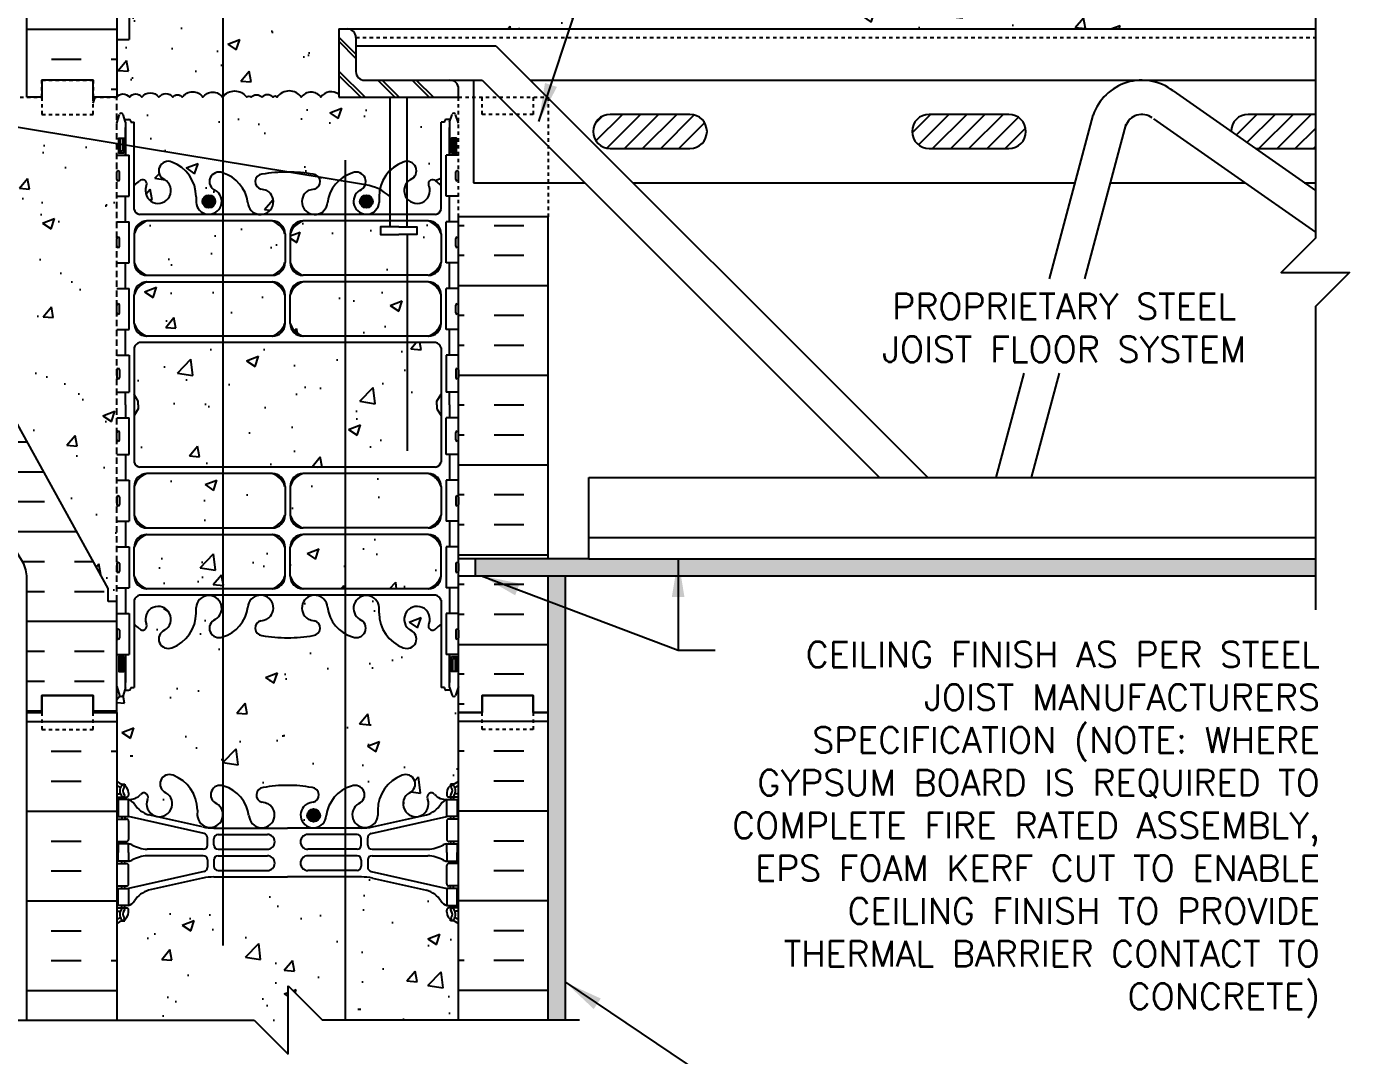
# Model space of a CAD drawing. Header units: inches. Extents: x 56 to 164, y 49 to 135.
# Drawn here: x 125.74 to 164.45, y 78.35 to 108.46 of the extents above; entities that cross this region are included whole.
import ezdxf

# ---------------------------------------------------------------- set-up
doc = ezdxf.new("R2010")
doc.units = ezdxf.units.IN
doc.header["$LTSCALE"] = 0.5
doc.header["$MEASUREMENT"] = 0
doc.linetypes.add('DASHED2', pattern=[0.375, 0.25, -0.125])
doc.linetypes.add('HIDDEN2', pattern=[0.1875, 0.125, -0.0625])
for name, color, linetype in [('HATCH', 12, 'Continuous'), ('Hidden2', 12, 'HIDDEN2'), ('line25', 2, 'Continuous'), ('LINE3', 3, 'Continuous'), ('LINE50', 5, 'Continuous'), ('LINE9', 9, 'Continuous'), ('TEXT', 4, 'Continuous'), ('Web_Edge', 9, 'Continuous')]:
    doc.layers.add(name, color=color, linetype=linetype)
doc.styles.add('DIM', font='romans.shx', dxfattribs={"width": 0.7})
doc.styles.add('ROMANS', font='romans.shx', dxfattribs={"height": 0.75})
doc.dimstyles.new('ext_12', dxfattribs={"dimscale": 12, "dimtxt": 0.09375, "dimasz": 0.09375, "dimexe": 0.09375, "dimexo": 0.0625, "dimgap": 0.0625, "dimtad": 1, "dimdec": 1, "dimzin": 3, "dimdsep": 46, "dimlunit": 4, "dimtxsty": 'DIM', "dimcen": 0.09, "dimdle": 0.09375, "dimclrt": 4, "dimadec": 0, "dimazin": 0, "dimtfac": 1, "dimtdec": 1, "dimtmove": 2, "dimatfit": 3, "dimfxl": 1, "dimfrac": 2, "dimtolj": 1, "dimtzin": 0, "dimarcsym": 0})

msp = doc.modelspace()

# ---------------------------------------------------------------- hatches: boundary and pattern name
at = {"layer": 'HATCH'}
h = msp.add_hatch(dxfattribs=at)
h.set_pattern_fill('AR-SAND', color=256, scale=0.25, style=0)
h.set_pattern_definition([(37.5, (144.59085, 92.68007), (-0.0157483, 0.481706), [0, -0.38, 0, -0.425, 0, -0.40625]), (7.5, (144.59085, 92.68007), (0.442444, 0.7055365), [0, -0.205, 0, -0.3425, 0, -0.13125]), (327.5, (144.28335, 92.68007), (0.7785355, 0.0014148), [0, -0.125, 0, -0.45, 0, -0.5875]), (317.5, (144.28335, 92.68007), (0.751532, 0.219419), [0, -0.0625, 0, -0.295, 0, -0.3375])])
h.paths.add_polyline_path([(141.506, 92.387), (141.006, 92.387), (141.006, 88.387), (141.006, 79.387), (141.506, 79.387)])
h.paths.add_polyline_path([(141.506, 133.386), (141.006, 133.386), (141.006, 124.387), (141.006, 109.637), (141.506, 109.637)])
h.paths.add_polyline_path([(163.447, 92.387), (163.447, 92.887), (138.881, 92.887), (138.881, 92.387)])
h = msp.add_hatch(dxfattribs=at)
h.set_pattern_fill('INSUL', color=256, scale=7, style=0)
h.set_pattern_definition([(0, (-2797.7805, -290.6226), (0, 2.625), []), (0, (-2797.7805, -289.7476), (0, 2.625), [0.875, -0.875]), (0, (-2797.7805, -288.8726), (0, 2.625), [0.875, -0.875])])
h.paths.add_polyline_path([(125.756, 106.387), (126.194, 106.387), (126.194, 106.887), (127.694, 106.887), (127.694, 106.387), (128.381, 106.387), (128.381, 124.387), (127.694, 124.387), (127.694, 124.887), (126.194, 124.887), (126.194, 124.387), (125.756, 124.387)])
h = msp.add_hatch(dxfattribs=at)
h.set_pattern_fill('AR-CONC', color=256, scale=0.5)
h.paths.add_polyline_path([(134.881, 108.387), (135.131, 108.387), (163.447, 108.387), (163.447, 109.637), (138.381, 109.637), (138.381, 109.796, 0.223776), (138.107, 109.639, 0.520567), (137.532, 109.639, 0.520567), (136.828, 109.639, 0.520567), (136.698, 109.639, 0.458369), (136.381, 109.639, 0.458369), (136.064, 109.639, 0.520567), (135.934, 109.639, 0.520567), (135.23, 109.639, 0.520567), (134.655, 109.639, 0.520567), (134.048, 109.639, 0.520567), (133.773, 109.639, 0.520567), (133.368, 109.639, 0.520567), (132.866, 109.639, 0.520567), (132.502, 109.639, 0.516464), (132.133, 109.638, 0.460455), (131.814, 109.639, 0.520567), (131.685, 109.639, 0.205002), (131.397, 109.818), (131.268, 109.818, 0.205002), (130.981, 109.639, 0.520567), (130.406, 109.639, 0.520567), (129.799, 109.639, 0.520567), (129.523, 109.639, 0.520567), (129.119, 109.639, 0.520567), (128.617, 109.639, 0.31015), (128.381, 109.728), (128.381, 109.282), (128.746, 109.282), (128.746, 108.082), (128.381, 108.082), (128.381, 106.387, -0.518752), (128.751, 106.389, -0.520567), (129.116, 106.389, -0.520567), (129.618, 106.389, -0.520567), (130.022, 106.389, -0.520567), (130.298, 106.389, -0.520567), (130.905, 106.389, -0.520567), (131.479, 106.389, -0.520567), (132.184, 106.389, -0.520567), (132.313, 106.389, -0.458369), (132.631, 106.389, -0.458369), (132.948, 106.389, -0.520567), (133.077, 106.389, -0.520567), (133.782, 106.389, -0.520567), (134.356, 106.389, -0.422623), (134.881, 106.474)])
h.paths.add_polyline_path([(136.381, 106.387), (134.881, 106.387), (134.881, 106.474, 0.422623), (134.356, 106.389, 0.520567), (133.782, 106.389, 0.520567), (133.077, 106.389, 0.520567), (132.948, 106.389, 0.458369), (132.631, 106.389, 0.458369), (132.313, 106.389, 0.520567), (132.184, 106.389, 0.520567), (131.479, 106.389, 0.520567), (130.905, 106.389, 0.520567), (130.298, 106.389, 0.520567), (130.022, 106.389, 0.520567), (129.618, 106.389, 0.520567), (129.116, 106.389, 0.520567), (128.751, 106.389, 0.518752), (128.381, 106.387), (128.381, 105.628), (128.466, 105.888, -0.6), (128.566, 105.888), (128.615, 105.738), (128.741, 105.738, -0.414214), (128.791, 105.688), (128.791, 105.658), (128.891, 105.658), (128.891, 103.821, 0.108933), (129.044, 103.934, -0.8344), (129.255, 103.809), (129.244, 103.787, 2.155404), (129.782, 103.982, -1), (129.996, 104.493, -0.311223), (130.705, 103.477), (130.704, 103.312, 1.661382), (131.265, 103.665, -1), (131.479, 104.176, -0.30095), (132.215, 103.303, 1.661382), (132.776, 103.656, 0.055617), (132.597, 103.702, -0.843243), (132.631, 104.134, -0.049932), (133.381, 104.198, -0.049932), (134.131, 104.134, -0.843243), (134.165, 103.702, 0.055617), (133.986, 103.656, 1.661382), (134.547, 103.303, -0.30095), (135.283, 104.176, -1), (135.497, 103.665, 1.661382), (136.058, 103.312), (136.057, 103.477, -0.198736), (136.381, 104.246)])
h.paths.add_polyline_path([(137.871, 105.658), (137.971, 105.658), (137.971, 105.688, -0.414214), (138.021, 105.738), (138.147, 105.738), (138.196, 105.888, -0.6), (138.296, 105.888), (138.381, 105.628), (138.381, 106.387), (136.881, 106.387), (136.881, 104.514, -0.807508), (136.98, 103.982, 0.086472), (136.881, 103.899), (136.881, 103.414, 0.839665), (137.519, 103.787), (137.507, 103.809, -0.834375), (137.718, 103.934, 0.10894), (137.871, 103.821)])
h.paths.add_polyline_path([(133.305, 102.394, 0.225652), (132.93, 102.769), (129.266, 102.769, 0.225652), (128.891, 102.394), (128.891, 101.553, 0.225652), (129.266, 101.178), (132.93, 101.178, 0.225652), (133.305, 101.553)])
h.paths.add_polyline_path([(133.305, 100.612, 0.225652), (132.93, 100.987), (129.266, 100.987, 0.225652), (128.891, 100.612), (128.891, 99.771, 0.225652), (129.266, 99.396), (132.93, 99.396, 0.225652), (133.305, 99.771)])
h.paths.add_polyline_path([(137.871, 100.612, 0.225652), (137.496, 100.987), (133.832, 100.987, 0.225652), (133.457, 100.612), (133.457, 99.771, 0.225652), (133.832, 99.396), (137.496, 99.396, 0.225652), (137.871, 99.771)])
h.paths.add_polyline_path([(137.871, 102.394, 0.225652), (137.496, 102.769), (136.881, 102.769), (136.881, 102.595), (137.16, 102.595), (137.16, 102.368), (136.9, 102.368), (136.631, 102.368), (136.102, 102.368), (136.102, 102.595), (136.381, 102.595), (136.381, 102.769), (133.832, 102.769, 0.225652), (133.457, 102.394), (133.457, 101.553, 0.225652), (133.832, 101.178), (137.496, 101.178, 0.225652), (137.871, 101.553)])
h.paths.add_polyline_path([(137.751, 97.499), (137.871, 97.699), (137.871, 99.061, 0.268138), (137.71, 99.209), (129.052, 99.209, 0.268156), (128.891, 99.061), (128.891, 97.699), (129.011, 97.499), (129.011, 97.387), (129.011, 97.275), (128.891, 97.075), (128.891, 95.713, 0.268156), (129.052, 95.565), (137.71, 95.565, 0.268138), (137.871, 95.713), (137.871, 97.075), (137.751, 97.275), (137.751, 97.387)])
h.paths.add_polyline_path([(133.305, 95.003, 0.225652), (132.93, 95.378), (129.266, 95.378, 0.225652), (128.891, 95.003), (128.891, 94.162, 0.225652), (129.266, 93.787), (132.93, 93.787, 0.225652), (133.305, 94.162)])
h.paths.add_polyline_path([(133.305, 93.221, 0.225652), (132.93, 93.596), (129.266, 93.596, 0.225652), (128.891, 93.221), (128.891, 92.38, 0.225652), (129.266, 92.005), (132.93, 92.005, 0.225652), (133.305, 92.38)])
h.paths.add_polyline_path([(137.871, 93.221, 0.225652), (137.496, 93.596), (133.832, 93.596, 0.225652), (133.457, 93.221), (133.457, 92.38, 0.225652), (133.832, 92.005), (137.496, 92.005, 0.225652), (137.871, 92.38)])
h.paths.add_polyline_path([(137.871, 95.003, 0.225652), (137.496, 95.378), (133.832, 95.378, 0.225652), (133.457, 95.003), (133.457, 94.162, 0.225652), (133.832, 93.787), (137.496, 93.787, 0.225652), (137.871, 94.162)])
h.paths.add_polyline_path([(138.381, 89.146), (138.302, 88.904, -0.725737), (138.196, 88.886), (138.147, 89.036), (138.021, 89.036, -0.414214), (137.971, 89.086), (137.971, 89.116), (137.871, 89.116), (137.871, 90.953, 0.108935), (137.718, 90.84, -0.8344), (137.507, 90.965), (137.519, 90.987, 2.155404), (136.98, 90.792, -1), (136.766, 90.281, -0.311223), (136.057, 91.297), (136.058, 91.462, 1.661382), (135.497, 91.109, -1), (135.283, 90.598, -0.30095), (134.547, 91.471, 1.661382), (133.986, 91.118, 0.055617), (134.165, 91.072, -0.843243), (134.131, 90.64, -0.049932), (133.381, 90.576, -0.049932), (132.631, 90.64, -0.843243), (132.597, 91.072, 0.055617), (132.776, 91.118, 1.661382), (132.215, 91.471, -0.30095), (131.479, 90.598, -1), (131.265, 91.109, 1.661382), (130.704, 91.462), (130.705, 91.317, -0.316114), (129.996, 90.281, -1), (129.782, 90.792, 2.155404), (129.244, 90.987), (129.255, 90.965, -0.834375), (129.044, 90.84, 0.108938), (128.891, 90.953), (128.891, 89.116), (128.791, 89.116), (128.791, 89.086, -0.414214), (128.741, 89.036), (128.615, 89.036), (128.572, 88.904, -0.725737), (128.466, 88.886), (128.381, 89.146), (128.381, 88.387), (128.381, 86.387, 0.088416), (128.527, 86.29), (128.617, 86.29), (128.617, 86.248, -0.249069), (128.727, 86.041), (128.727, 85.973, -0.414214), (128.665, 85.911), (128.617, 85.911), (128.617, 85.841), (128.722, 85.841, 0.231736), (129.08, 85.992, -0.8344), (129.291, 85.866), (129.28, 85.845, 2.155404), (129.818, 86.039, -1), (130.032, 86.55, -0.311223), (130.741, 85.534), (130.74, 85.369, 1.661382), (131.301, 85.722, -1), (131.515, 86.233, -0.30095), (132.251, 85.361, 1.661382), (132.812, 85.714, 0.055617), (132.633, 85.759, -0.843243), (132.667, 86.192, -0.047544), (133.381, 86.256, -0.047544), (134.095, 86.192, -0.843243), (134.129, 85.759, 0.055617), (133.95, 85.714, 1.661382), (134.511, 85.361, -0.30095), (135.247, 86.233, -1), (135.461, 85.722, 1.661382), (136.022, 85.369), (136.021, 85.515, -0.316114), (136.73, 86.55, -1), (136.944, 86.039, 2.155404), (137.483, 85.845), (137.471, 85.866, -0.834375), (137.682, 85.992, 0.23174), (138.04, 85.841), (138.145, 85.841), (138.145, 85.911), (138.098, 85.911, -0.414214), (138.035, 85.973), (138.035, 86.041, -0.249069), (138.145, 86.248), (138.145, 86.29), (138.235, 86.29, 0.08841), (138.381, 86.387), (138.381, 88.387)])
h.paths.add_polyline_path([(138.035, 82.541), (138.035, 82.608, -0.414214), (138.098, 82.671), (138.145, 82.671), (138.145, 82.741), (138.04, 82.741, -0.168672), (137.854, 82.89, 0.17445), (137.447, 83.186), (135.866, 83.539, 0.054974), (135.539, 83.575), (133.381, 83.575), (131.223, 83.575, 0.054974), (130.896, 83.539), (129.315, 83.186, 0.17445), (128.908, 82.89, -0.168672), (128.722, 82.741), (128.617, 82.741), (128.617, 82.671), (128.665, 82.671, -0.414214), (128.727, 82.608), (128.727, 82.541, -0.249069), (128.617, 82.334), (128.617, 82.292), (128.527, 82.292, 0.088416), (128.381, 82.195), (128.381, 79.387), (132.398, 79.387), (133.398, 78.387), (133.398, 80.387), (134.398, 79.387), (138.381, 79.387), (138.381, 82.195, 0.08841), (138.235, 82.292), (138.145, 82.292), (138.145, 82.334, -0.249069)])
h = msp.add_hatch(dxfattribs=at)
h.set_pattern_fill('INSUL', color=256, scale=7, style=0)
h.set_pattern_definition([(0, (-2874.1097, -334.1953), (0, 2.625), []), (0, (-2874.1097, -333.3203), (0, 2.625), [0.875, -0.875]), (0, (-2874.1097, -332.4453), (0, 2.625), [0.875, -0.875])])
h.paths.add_polyline_path([(122.956, 101.387, -0.079579), (121.956, 104.637), (121.956, 106.387), (121.256, 106.387), (121.256, 101.387, 0.131652), (121.926, 98.887), (125.664, 92.737, -0.10438), (125.756, 92.262), (125.756, 88.387), (126.194, 88.387), (126.194, 88.887), (127.694, 88.887), (127.694, 88.387), (128.381, 88.387), (128.381, 91.637), (128.131, 91.637), (128.131, 92.012)])
h = msp.add_hatch(dxfattribs=at)
h.set_pattern_fill('AR-CONC', color=256, scale=0.5)
h.paths.add_polyline_path([(128.381, 106.387), (127.694, 106.387), (127.694, 105.887), (126.194, 105.887), (126.194, 106.387), (125.756, 106.387), (123.756, 106.387), (123.756, 104.887, -1), (123.256, 104.887), (123.256, 106.387), (121.956, 106.387), (121.956, 106.386), (121.956, 104.637, 0.079579), (122.956, 101.387), (128.131, 92.012), (128.131, 91.637), (128.381, 91.637)])
h = msp.add_hatch(dxfattribs=at)
h.set_pattern_fill('ANSI31', color=256, scale=3, style=0)
h.set_pattern_definition([(45, (153.02788, 105.1336), (-0.265165, 0.265165), [])])
h.paths.add_polyline_path([(154.481, 105.887), (152.149, 105.887, 1), (152.149, 104.887), (154.481, 104.887, 1)])
h.paths.add_polyline_path([(145.15, 105.887), (142.818, 105.887, 1), (142.818, 104.887), (145.15, 104.887, 1)])
edge = h.paths.add_edge_path()
edge.add_line((163.447, 104.887), (163.447, 105.887))
edge.add_line((163.447, 105.887), (161.481, 105.887))
edge.add_arc((161.481, 105.387), 0.5, 90, 179.9508)
edge.add_line((160.981, 105.387), (161.695, 104.887))
edge.add_line((161.695, 104.887), (163.447, 104.887))
h = msp.add_hatch(dxfattribs=at)
h.set_pattern_fill('INSUL', color=256, scale=7, style=0)
h.set_pattern_definition([(180, (3064.5426, -308.6226), (0, 2.625), []), (180, (3064.5426, -307.7476), (0, 2.625), [0.875, -0.875]), (180, (3064.5426, -306.8726), (0, 2.625), [0.875, -0.875])])
h.paths.add_polyline_path([(141.006, 102.887), (138.381, 102.887), (138.381, 88.387), (139.069, 88.387), (139.069, 88.887), (140.569, 88.887), (140.569, 88.387), (141.006, 88.387)])
at = {"layer": 'LINE3'}
for points in [[(130.891, 103.34, 1), (131.266, 103.34, 1)], [(135.496, 103.34, 1), (135.871, 103.34, 1)], [(134.329, 85.377, 1), (133.954, 85.377, 1)]]:
    msp.add_hatch(color=256, dxfattribs=at).paths.add_polyline_path(points)

# ---------------------------------------------------------------- linework, layer by layer
at = {"layer": 'HATCH'}
for p, q in [((134.881, 108.151), (135.381, 107.651)), ((134.881, 108.026), (135.381, 107.526)), ((134.881, 107.151), (135.645, 106.387)), ((134.881, 107.026), (135.52, 106.387)), ((136.02, 106.887), (136.52, 106.387)), ((136.145, 106.887), (136.645, 106.387)), ((137.02, 106.887), (137.52, 106.387)), ((137.145, 106.887), (137.645, 106.387)), ((125.756, 88.127), (128.381, 88.127)), ((141.006, 88.127), (138.381, 88.127)), ((126.469, 87.252), (127.344, 87.252)), ((128.219, 87.252), (128.381, 87.252)), ((138.543, 87.252), (138.381, 87.252)), ((140.293, 87.252), (139.418, 87.252)), ((126.469, 86.377), (127.344, 86.377)), ((140.293, 86.377), (139.418, 86.377)), ((125.756, 85.502), (128.381, 85.502)), ((141.006, 85.502), (138.381, 85.502)), ((126.469, 84.627), (127.344, 84.627)), ((140.293, 84.627), (139.418, 84.627)), ((126.469, 83.752), (127.344, 83.752)), ((140.293, 83.752), (139.418, 83.752)), ((125.756, 82.877), (128.381, 82.877)), ((141.006, 82.877), (138.381, 82.877)), ((126.469, 82.002), (127.344, 82.002)), ((140.293, 82.002), (139.418, 82.002)), ((126.469, 81.127), (127.344, 81.127)), ((128.219, 81.127), (128.381, 81.127)), ((138.543, 81.127), (138.381, 81.127)), ((140.293, 81.127), (139.418, 81.127)), ((125.756, 80.252), (128.381, 80.252)), ((141.006, 80.252), (138.381, 80.252))]:
    msp.add_line(p, q, dxfattribs=at)
for points in [[(128.381, 106.387, -0.518752), (128.751, 106.389, -0.520567), (129.116, 106.389, -0.520567), (129.618, 106.389, -0.520567), (130.022, 106.389, -0.520567), (130.298, 106.389, -0.520567), (130.905, 106.389, -0.520567), (131.479, 106.389, -0.520567), (132.184, 106.389, -0.520567), (132.313, 106.389, -0.458369), (132.631, 106.389)], [(134.881, 106.474, 0.422623), (134.356, 106.389, 0.520567), (133.782, 106.389, 0.520567), (133.077, 106.389, 0.520567), (132.948, 106.389, 0.458369), (132.631, 106.389)]]:
    msp.add_lwpolyline(points, format="xyb", dxfattribs=at)
at = {"layer": 'Hidden2', "linetype": 'HIDDEN2'}
msp.add_line((135.381, 108.137), (163.447, 108.137), dxfattribs=at)
at = {"layer": 'Hidden2'}
for p, q in [((123.756, 106.387), (125.756, 106.387)), ((138.381, 102.887), (138.381, 106.387)), ((138.381, 106.387), (141.006, 106.387)), ((141.006, 106.387), (141.006, 102.887))]:
    msp.add_line(p, q, dxfattribs=at)
at = {"layer": 'Hidden2', "ltscale": 3}
msp.add_line((128.381, 91.637), (128.381, 106.387), dxfattribs=at)
at = {"layer": 'Hidden2'}
msp.add_lwpolyline([(125.756, 106.387), (126.194, 106.387), (126.194, 106.887), (127.694, 106.887), (127.694, 106.387), (128.381, 106.387)], dxfattribs=at)
at = {"layer": 'Hidden2', "linetype": 'DASHED2', "ltscale": 0.15}
msp.add_lwpolyline([(140.569, 106.387), (140.569, 106.387), (140.569, 105.887), (139.069, 105.887), (139.069, 106.387), (139.069, 106.387)], dxfattribs=at)
at = {"layer": 'line25'}
for p, q in [((128.381, 124.387), (128.381, 106.387)), ((128.746, 109.282), (128.746, 108.082)), ((134.881, 108.387), (134.881, 106.387)), ((134.881, 108.387), (135.131, 108.387)), ((128.381, 108.082), (128.746, 108.082)), ((135.381, 108.137), (135.381, 107.137)), ((135.631, 106.887), (138.131, 106.887)), ((138.381, 106.387), (138.381, 106.637)), ((134.881, 106.387), (138.381, 106.387)), ((136.381, 102.595), (136.381, 106.387)), ((136.881, 102.595), (136.881, 106.387)), ((128.381, 104.692), (128.746, 104.692)), ((128.746, 103.492), (128.746, 104.692)), ((138.381, 104.692), (138.016, 104.692)), ((138.016, 103.492), (138.016, 104.692)), ((128.381, 103.492), (128.746, 103.492)), ((138.381, 103.492), (138.016, 103.492)), ((128.381, 102.742), (128.746, 102.742)), ((128.746, 101.542), (128.746, 102.742)), ((138.381, 102.742), (138.016, 102.742)), ((138.016, 101.542), (138.016, 102.742)), ((138.381, 88.387), (138.381, 102.887)), ((141.006, 102.887), (138.381, 102.887)), ((128.381, 101.542), (128.746, 101.542)), ((138.381, 101.542), (138.016, 101.542)), ((128.131, 92.012), (122.956, 101.387)), ((128.381, 100.792), (128.746, 100.792)), ((128.746, 99.592), (128.746, 100.792)), ((138.381, 100.792), (138.016, 100.792)), ((138.016, 99.592), (138.016, 100.792)), ((128.381, 99.592), (128.746, 99.592)), ((138.381, 99.592), (138.016, 99.592)), ((128.381, 98.842), (128.746, 98.842)), ((128.746, 98.842), (128.746, 97.762)), ((138.381, 98.842), (138.016, 98.842)), ((138.016, 98.842), (138.016, 97.762)), ((128.381, 97.762), (128.746, 97.762)), ((138.381, 97.762), (138.016, 97.762)), ((128.381, 97.012), (128.746, 97.012)), ((128.746, 95.932), (128.746, 97.012)), ((138.381, 97.012), (138.016, 97.012)), ((138.016, 95.932), (138.016, 97.012)), ((128.381, 95.932), (128.746, 95.932)), ((138.381, 95.932), (138.016, 95.932)), ((128.381, 95.182), (128.746, 95.182)), ((128.746, 95.182), (128.746, 93.982)), ((138.381, 95.182), (138.016, 95.182)), ((138.016, 95.182), (138.016, 93.982)), ((128.381, 93.982), (128.746, 93.982)), ((138.381, 93.982), (138.016, 93.982)), ((128.381, 93.232), (128.746, 93.232)), ((128.746, 93.232), (128.746, 92.032)), ((138.381, 93.232), (138.016, 93.232)), ((138.016, 93.232), (138.016, 92.032)), ((128.131, 91.637), (128.131, 92.012)), ((128.381, 92.032), (128.746, 92.032)), ((138.381, 92.032), (138.016, 92.032)), ((128.381, 91.637), (128.131, 91.637)), ((128.381, 88.387), (128.381, 91.637)), ((128.381, 91.282), (128.746, 91.282)), ((128.746, 91.282), (128.746, 90.082)), ((138.381, 91.282), (138.016, 91.282)), ((138.016, 91.282), (138.016, 90.082)), ((128.381, 90.082), (128.746, 90.082)), ((138.381, 90.082), (138.016, 90.082)), ((128.381, 88.387), (128.381, 79.387)), ((138.381, 79.387), (138.381, 88.387))]:
    msp.add_line(p, q, dxfattribs=at)
for points in [[(136.631, 102.595), (136.102, 102.595), (136.102, 102.368), (136.631, 102.368)], [(136.631, 102.595), (137.16, 102.595), (137.16, 102.368), (136.9, 102.368)], [(136.9, 102.368), (136.631, 102.368)]]:
    msp.add_lwpolyline(points, dxfattribs=at)
for centre, start, end in [((135.131, 108.137), 0, 90), ((135.631, 107.137), 180, 270), ((138.131, 106.637), 0, 90)]:
    msp.add_arc(centre, 0.25, start, end, dxfattribs=at)
at = {"layer": 'LINE3'}
for p, q in [((131.489, 131.842), (131.489, 81.57)), ((135.664, 103.83), (124.141, 105.727)), ((135.066, 104.549), (135.066, 79.387)), ((136.892, 96.045), (136.892, 102.355))]:
    msp.add_line(p, q, dxfattribs=at)
for centre in [(131.078, 103.34), (135.684, 103.34), (134.142, 85.377)]:
    msp.add_circle(centre, 0.188, dxfattribs=at)
for start, end in [(48.7695, 79.5785), (360, 0.5151)]:
    msp.add_arc((135.392, 102.355), 1.5, start, end, dxfattribs=at)
at = {"layer": 'LINE50'}
for p, q in [((125.756, 106.387), (125.756, 124.387)), ((141.006, 92.887), (141.006, 102.887)), ((141.006, 88.387), (141.006, 92.387)), ((125.756, 79.387), (125.756, 88.387)), ((141.006, 79.387), (141.006, 88.387))]:
    msp.add_line(p, q, dxfattribs=at)
for points in [[(128.381, 106.387), (127.694, 106.387), (127.694, 106.887), (126.194, 106.887), (126.194, 106.387), (125.756, 106.387)], [(125.756, 88.387), (126.194, 88.387), (126.194, 88.887), (127.694, 88.887), (127.694, 88.387), (128.381, 88.387)], [(128.381, 88.387), (127.694, 88.387), (127.694, 88.887), (126.194, 88.887), (126.194, 88.387), (125.756, 88.387)], [(141.006, 88.387), (140.569, 88.387), (140.569, 88.887), (139.069, 88.887), (139.069, 88.387), (138.381, 88.387)], [(138.381, 88.387), (139.069, 88.387), (139.069, 88.887), (140.569, 88.887), (140.569, 88.387), (141.006, 88.387)]]:
    msp.add_lwpolyline(points, dxfattribs=at)
msp.add_lwpolyline([(125.756, 88.387), (125.756, 92.262, 0.10438), (125.664, 92.737), (121.926, 98.887, -0.131652), (121.256, 101.387), (121.256, 106.387), (121.956, 106.387)], format="xyb", dxfattribs=at)
at = {"layer": 'LINE9'}
for p, q in [((135.131, 108.387), (163.447, 108.387)), ((139.483, 107.887), (135.381, 107.887)), ((139.483, 107.887), (152.108, 95.262)), ((138.131, 106.887), (139.069, 106.887)), ((138.819, 106.887), (138.819, 103.887)), ((139.069, 106.887), (150.694, 95.262)), ((140.483, 106.887), (163.447, 106.887)), ((159.287, 106.573), (163.447, 103.661)), ((145.15, 105.887), (142.818, 105.887)), ((154.481, 105.887), (152.149, 105.887)), ((155.665, 101.075), (156.949, 105.864)), ((158.714, 105.754), (163.447, 102.44)), ((163.447, 105.887), (161.481, 105.887)), ((156.701, 101.075), (157.914, 105.605)), ((142.818, 104.887), (145.15, 104.887)), ((152.149, 104.887), (154.481, 104.887)), ((161.695, 104.887), (163.447, 104.887)), ((128.381, 103.982), (128.381, 104.202)), ((128.381, 104.147), (128.381, 104.147)), ((128.421, 104.242), (128.421, 104.242)), ((128.461, 103.982), (128.461, 104.202)), ((138.301, 103.982), (138.301, 104.202)), ((138.341, 104.242), (138.341, 104.242)), ((138.381, 103.982), (138.381, 104.202)), ((138.381, 104.147), (138.381, 104.147)), ((128.381, 104.037), (128.381, 104.037)), ((128.421, 103.942), (128.421, 103.942)), ((138.341, 103.942), (138.341, 103.942)), ((138.381, 104.037), (138.381, 104.037)), ((138.819, 103.887), (142.069, 103.887)), ((143.483, 103.887), (156.419, 103.887)), ((157.454, 103.887), (161.38, 103.887)), ((163.124, 103.887), (163.447, 103.887)), ((128.381, 102.032), (128.381, 102.252)), ((128.381, 102.197), (128.381, 102.197)), ((128.421, 102.292), (128.421, 102.292)), ((128.461, 102.032), (128.461, 102.252)), ((138.301, 102.032), (138.301, 102.252)), ((138.341, 102.292), (138.341, 102.292)), ((138.381, 102.032), (138.381, 102.252)), ((138.381, 102.197), (138.381, 102.197)), ((128.381, 102.087), (128.381, 102.087)), ((128.421, 101.992), (128.421, 101.992)), ((138.341, 101.992), (138.341, 101.992)), ((138.381, 102.087), (138.381, 102.087)), ((128.381, 100.082), (128.381, 100.302)), ((128.381, 100.247), (128.381, 100.247)), ((128.421, 100.342), (128.421, 100.342)), ((128.461, 100.082), (128.461, 100.302)), ((138.301, 100.082), (138.301, 100.302)), ((138.341, 100.342), (138.341, 100.342)), ((138.381, 100.082), (138.381, 100.302)), ((138.381, 100.247), (138.381, 100.247)), ((128.381, 100.137), (128.381, 100.137)), ((128.421, 100.042), (128.421, 100.042)), ((138.341, 100.042), (138.341, 100.042)), ((138.381, 100.137), (138.381, 100.137)), ((128.381, 98.412), (128.381, 98.192)), ((128.381, 98.357), (128.381, 98.357)), ((128.421, 98.452), (128.421, 98.452)), ((128.461, 98.412), (128.461, 98.192)), ((138.301, 98.412), (138.301, 98.192)), ((138.341, 98.452), (138.341, 98.452)), ((138.381, 98.412), (138.381, 98.192)), ((138.381, 98.357), (138.381, 98.357)), ((154.108, 95.262), (154.925, 98.311)), ((155.143, 95.262), (155.96, 98.311)), ((128.381, 98.247), (128.381, 98.247)), ((128.421, 98.152), (128.421, 98.152)), ((138.341, 98.152), (138.341, 98.152)), ((138.381, 98.247), (138.381, 98.247)), ((128.381, 96.362), (128.381, 96.582)), ((128.381, 96.527), (128.381, 96.527)), ((128.381, 96.417), (128.381, 96.417)), ((128.421, 96.622), (128.421, 96.622)), ((128.461, 96.362), (128.461, 96.582)), ((138.301, 96.362), (138.301, 96.582)), ((138.341, 96.622), (138.341, 96.622)), ((138.381, 96.362), (138.381, 96.582)), ((138.381, 96.527), (138.381, 96.527)), ((138.381, 96.417), (138.381, 96.417)), ((128.421, 96.322), (128.421, 96.322)), ((138.341, 96.322), (138.341, 96.322)), ((142.194, 95.262), (163.447, 95.262)), ((142.194, 92.887), (142.194, 95.262)), ((128.381, 94.692), (128.381, 94.472)), ((128.381, 94.637), (128.381, 94.637)), ((128.381, 94.527), (128.381, 94.527)), ((128.421, 94.732), (128.421, 94.732)), ((128.461, 94.692), (128.461, 94.472)), ((138.301, 94.692), (138.301, 94.472)), ((138.341, 94.732), (138.341, 94.732)), ((138.381, 94.692), (138.381, 94.472)), ((138.381, 94.637), (138.381, 94.637)), ((138.381, 94.527), (138.381, 94.527)), ((128.421, 94.432), (128.421, 94.432)), ((138.341, 94.432), (138.341, 94.432)), ((142.194, 93.512), (163.447, 93.512)), ((128.381, 92.742), (128.381, 92.522)), ((128.381, 92.687), (128.381, 92.687)), ((128.381, 92.577), (128.381, 92.577)), ((128.461, 92.742), (128.461, 92.522)), ((138.301, 92.742), (138.301, 92.522)), ((142.194, 92.887), (138.381, 92.887)), ((138.381, 92.742), (138.381, 92.522)), ((138.381, 92.687), (138.381, 92.687)), ((138.381, 92.577), (138.381, 92.577)), ((138.881, 92.387), (138.881, 92.887)), ((142.194, 92.887), (163.447, 92.887)), ((128.421, 92.482), (128.421, 92.482)), ((138.341, 92.482), (138.341, 92.482)), ((138.381, 92.387), (163.447, 92.387)), ((141.506, 79.387), (141.506, 92.387)), ((128.381, 90.792), (128.381, 90.572)), ((128.381, 90.737), (128.381, 90.737)), ((128.381, 90.627), (128.381, 90.627)), ((128.421, 90.832), (128.421, 90.832)), ((128.461, 90.792), (128.461, 90.572)), ((138.301, 90.792), (138.301, 90.572)), ((138.341, 90.832), (138.341, 90.832)), ((138.381, 90.792), (138.381, 90.572)), ((138.381, 90.737), (138.381, 90.737)), ((138.381, 90.627), (138.381, 90.627)), ((128.421, 90.532), (128.421, 90.532)), ((138.341, 90.532), (138.341, 90.532)), ((133.398, 78.387), (133.398, 80.387)), ((133.398, 80.387), (134.398, 79.387)), ((124.875, 79.387), (132.398, 79.387)), ((132.398, 79.387), (133.398, 78.387)), ((141.921, 79.387), (134.398, 79.387))]:
    msp.add_line(p, q, dxfattribs=at)
msp.add_lwpolyline([(163.447, 110.637), (163.447, 102.262), (162.447, 101.262), (164.447, 101.262), (163.447, 100.262), (163.447, 91.387)], dxfattribs=at)
at = {"layer": 'LINE9', "linetype": 'DASHED2', "ltscale": 0.15}
for points in [[(126.194, 106.387), (126.194, 106.387), (126.194, 105.887), (127.694, 105.887), (127.694, 106.387), (127.694, 106.387)], [(126.194, 88.387), (126.194, 88.387), (126.194, 87.887), (127.694, 87.887), (127.694, 88.387), (127.694, 88.387)], [(140.569, 88.387), (140.569, 88.387), (140.569, 87.887), (139.069, 87.887), (139.069, 88.387), (139.069, 88.387)]]:
    msp.add_lwpolyline(points, dxfattribs=at)
at = {"layer": 'LINE9'}
for centre, radius, start, end in [((158.37, 105.386), 1.5, 52.3219, 161.4348), ((142.818, 105.387), 0.5, 90, 270), ((145.15, 105.387), 0.5, 270, 90), ((152.149, 105.387), 0.5, 90, 270), ((154.481, 105.387), 0.5, 270, 90), ((158.37, 105.386), 0.5, 52.3219, 161.4348), ((161.481, 105.387), 0.5, 90, 179.9508), ((128.421, 104.202), 0.04, 90, 180), ((128.421, 104.202), 0.04, 360, 90), ((138.341, 104.202), 0.04, 90, 180), ((138.341, 104.202), 0.04, 0, 90), ((128.421, 103.982), 0.04, 180, 270), ((128.421, 103.982), 0.04, 270, 0), ((138.341, 103.982), 0.04, 180, 270), ((138.341, 103.982), 0.04, 270, 0), ((128.421, 102.252), 0.04, 90, 180), ((128.421, 102.252), 0.04, 360, 90), ((138.341, 102.252), 0.04, 90, 180), ((138.341, 102.252), 0.04, 0, 90), ((128.421, 102.032), 0.04, 180, 270), ((128.421, 102.032), 0.04, 270, 0), ((138.341, 102.032), 0.04, 180, 270), ((138.341, 102.032), 0.04, 270, 0), ((128.421, 100.302), 0.04, 90, 180), ((128.421, 100.302), 0.04, 360, 90), ((138.341, 100.302), 0.04, 90, 180), ((138.341, 100.302), 0.04, 0, 90), ((128.421, 100.082), 0.04, 180, 270), ((128.421, 100.082), 0.04, 270, 0), ((138.341, 100.082), 0.04, 180, 270), ((138.341, 100.082), 0.04, 270, 0), ((128.421, 98.412), 0.04, 90, 180), ((128.421, 98.412), 0.04, 0, 90), ((138.341, 98.412), 0.04, 90, 180), ((138.341, 98.412), 0.04, 360, 90), ((128.421, 98.192), 0.04, 180, 270), ((128.421, 98.192), 0.04, 270, 0), ((138.341, 98.192), 0.04, 180, 270), ((138.341, 98.192), 0.04, 270, 0), ((128.421, 96.582), 0.04, 90, 180), ((128.421, 96.582), 0.04, 360, 90), ((138.341, 96.582), 0.04, 90, 180), ((138.341, 96.582), 0.04, 0, 90), ((128.421, 96.362), 0.04, 180, 270), ((128.421, 96.362), 0.04, 270, 0), ((138.341, 96.362), 0.04, 180, 270), ((138.341, 96.362), 0.04, 270, 0), ((128.421, 94.692), 0.04, 90, 180), ((128.421, 94.472), 0.04, 180, 270), ((128.421, 94.692), 0.04, 0, 90), ((128.421, 94.472), 0.04, 270, 0), ((138.341, 94.692), 0.04, 90, 180), ((138.341, 94.472), 0.04, 180, 270), ((138.341, 94.692), 0.04, 360, 90), ((138.341, 94.472), 0.04, 270, 0), ((128.421, 92.742), 0.04, 90, 180), ((128.421, 92.522), 0.04, 180, 270), ((128.421, 92.742), 0.04, 0, 90), ((128.421, 92.522), 0.04, 270, 0), ((138.341, 92.742), 0.04, 90, 180), ((138.341, 92.522), 0.04, 180, 270), ((138.341, 92.742), 0.04, 360, 90), ((138.341, 92.522), 0.04, 270, 0), ((128.421, 90.792), 0.04, 90, 180), ((128.421, 90.572), 0.04, 180, 270), ((128.421, 90.792), 0.04, 0, 90), ((128.421, 90.572), 0.04, 270, 0), ((138.341, 90.792), 0.04, 90, 180), ((138.341, 90.572), 0.04, 180, 270), ((138.341, 90.792), 0.04, 360, 90), ((138.341, 90.572), 0.04, 270, 0)]:
    msp.add_arc(centre, radius, start, end, dxfattribs=at)
at = {"layer": 'Web_Edge'}
for p, q in [((128.381, 105.628), (128.466, 105.888)), ((128.641, 105.658), (128.566, 105.888)), ((128.615, 105.738), (128.741, 105.738)), ((128.791, 105.688), (128.791, 105.688)), ((128.791, 105.688), (128.791, 105.658)), ((137.971, 105.688), (137.971, 105.688)), ((137.971, 105.688), (137.971, 105.658)), ((138.147, 105.738), (138.021, 105.738)), ((138.121, 105.658), (138.196, 105.888)), ((138.381, 105.628), (138.296, 105.888)), ((128.641, 105.658), (128.641, 104.692)), ((128.791, 105.658), (128.891, 105.658)), ((128.891, 103.104), (128.891, 105.658)), ((137.971, 105.658), (137.871, 105.658)), ((137.871, 103.104), (137.871, 105.658)), ((138.121, 105.658), (138.121, 104.692)), ((129.244, 103.787), (129.255, 103.809)), ((137.519, 103.787), (137.507, 103.809)), ((130.705, 103.477), (130.704, 103.312)), ((136.057, 103.477), (136.058, 103.312)), ((137.71, 102.956), (129.052, 102.956)), ((132.93, 102.769), (129.266, 102.769)), ((137.496, 102.769), (133.832, 102.769)), ((128.891, 102.394), (128.891, 101.553)), ((133.305, 102.394), (133.305, 101.553)), ((133.457, 102.394), (133.457, 101.554)), ((137.871, 102.394), (137.871, 101.553)), ((129.266, 101.178), (132.93, 101.178)), ((137.496, 101.178), (133.832, 101.178)), ((129.266, 100.987), (132.93, 100.987)), ((137.496, 100.987), (133.832, 100.987)), ((128.891, 99.771), (128.891, 100.612)), ((133.305, 99.771), (133.305, 100.612)), ((133.457, 99.771), (133.457, 100.611)), ((137.871, 99.771), (137.871, 100.612)), ((137.71, 99.209), (129.052, 99.209)), ((132.93, 99.396), (129.266, 99.396)), ((137.496, 99.396), (133.832, 99.396)), ((128.891, 99.061), (128.891, 95.713)), ((137.871, 99.061), (137.871, 95.713)), ((129.011, 97.499), (128.891, 97.699)), ((129.011, 97.499), (128.891, 97.699)), ((137.751, 97.499), (137.871, 97.699)), ((137.751, 97.499), (137.871, 97.699)), ((129.011, 97.275), (128.891, 97.075)), ((129.011, 97.275), (128.891, 97.075)), ((129.011, 97.387), (129.011, 97.499)), ((129.011, 97.387), (129.011, 97.499)), ((129.011, 97.387), (129.011, 97.275)), ((129.011, 97.387), (129.011, 97.275)), ((137.751, 97.387), (137.751, 97.499)), ((137.751, 97.387), (137.751, 97.499)), ((137.751, 97.387), (137.751, 97.275)), ((137.751, 97.387), (137.751, 97.275)), ((137.751, 97.275), (137.871, 97.075)), ((137.751, 97.275), (137.871, 97.075)), ((137.71, 95.565), (129.052, 95.565)), ((132.93, 95.378), (129.266, 95.378)), ((137.496, 95.378), (133.832, 95.378)), ((128.891, 95.003), (128.891, 94.162)), ((133.305, 95.003), (133.305, 94.162)), ((133.457, 95.003), (133.457, 94.163)), ((137.871, 95.003), (137.871, 94.162)), ((129.266, 93.787), (132.93, 93.787)), ((137.496, 93.787), (133.832, 93.787)), ((129.266, 93.596), (132.93, 93.596)), ((137.496, 93.596), (133.832, 93.596)), ((128.891, 92.38), (128.891, 93.221)), ((133.305, 92.38), (133.305, 93.221)), ((133.457, 92.379), (133.457, 93.22)), ((137.871, 92.38), (137.871, 93.221)), ((137.71, 91.818), (129.052, 91.818)), ((132.93, 92.005), (129.266, 92.005)), ((137.496, 92.005), (133.832, 92.005)), ((128.891, 91.67), (128.891, 89.116)), ((130.705, 91.297), (130.704, 91.462)), ((136.057, 91.297), (136.058, 91.462)), ((137.871, 91.67), (137.871, 89.116)), ((129.244, 90.987), (129.255, 90.965)), ((137.519, 90.987), (137.507, 90.965)), ((128.641, 89.116), (128.641, 90.082)), ((138.121, 89.116), (138.121, 90.082)), ((128.381, 89.146), (128.466, 88.886)), ((128.641, 89.116), (128.566, 88.886)), ((128.615, 89.036), (128.741, 89.036)), ((128.791, 89.116), (128.891, 89.116)), ((128.791, 89.116), (128.791, 89.086)), ((128.791, 89.086), (128.791, 89.086)), ((137.971, 89.116), (137.871, 89.116)), ((137.971, 89.116), (137.971, 89.086)), ((137.971, 89.086), (137.971, 89.086)), ((138.147, 89.036), (138.021, 89.036)), ((138.121, 89.116), (138.196, 88.886)), ((138.381, 89.146), (138.296, 88.886)), ((128.381, 86.011), (128.459, 86.011)), ((128.527, 86.29), (128.617, 86.29)), ((128.617, 86.29), (128.617, 86.248)), ((128.727, 86.041), (128.727, 85.973)), ((138.035, 86.041), (138.035, 85.973)), ((138.235, 86.29), (138.145, 86.29)), ((138.145, 86.29), (138.145, 86.248)), ((138.381, 86.011), (138.303, 86.011)), ((128.381, 85.911), (128.665, 85.911)), ((128.527, 85.911), (128.527, 85.841)), ((128.617, 85.911), (128.617, 85.841)), ((129.28, 85.845), (129.291, 85.866)), ((137.483, 85.845), (137.471, 85.866)), ((138.381, 85.911), (138.098, 85.911)), ((138.145, 85.911), (138.145, 85.841)), ((138.235, 85.911), (138.235, 85.841)), ((128.381, 85.271), (128.665, 85.271)), ((128.527, 85.341), (128.527, 85.271)), ((128.617, 85.341), (128.617, 85.271)), ((130.94, 84.844), (128.722, 85.341)), ((128.727, 85.208), (128.727, 84.673)), ((130.896, 85.042), (129.315, 85.395)), ((130.741, 85.534), (130.74, 85.369)), ((135.822, 84.844), (138.04, 85.341)), ((135.866, 85.042), (137.447, 85.395)), ((136.021, 85.534), (136.022, 85.369)), ((138.035, 85.208), (138.035, 84.673)), ((138.381, 85.271), (138.098, 85.271)), ((138.145, 85.341), (138.145, 85.271)), ((138.235, 85.341), (138.235, 85.271)), ((131.223, 85.006), (133.381, 85.006)), ((131.35, 84.82), (132.789, 84.82)), ((135.539, 85.006), (133.381, 85.006)), ((135.412, 84.82), (133.973, 84.82)), ((128.381, 84.611), (128.665, 84.611)), ((128.527, 84.611), (128.527, 84.541)), ((128.617, 84.611), (128.617, 84.541)), ((130.912, 84.385), (129.275, 84.385)), ((131.037, 84.51), (131.037, 84.722)), ((131.225, 84.511), (131.225, 84.695)), ((131.35, 84.386), (132.789, 84.386)), ((135.412, 84.386), (133.973, 84.386)), ((135.537, 84.511), (135.537, 84.695)), ((135.725, 84.51), (135.725, 84.722)), ((135.85, 84.385), (137.487, 84.385)), ((138.381, 84.611), (138.098, 84.611)), ((138.145, 84.611), (138.145, 84.541)), ((138.235, 84.611), (138.235, 84.541)), ((128.527, 83.971), (128.527, 84.041)), ((128.617, 83.971), (128.617, 84.041)), ((130.912, 84.197), (129.275, 84.197)), ((131.037, 84.072), (131.037, 83.859)), ((131.225, 84.071), (131.225, 83.887)), ((131.35, 84.196), (132.789, 84.196)), ((135.412, 84.196), (133.973, 84.196)), ((135.537, 84.071), (135.537, 83.887)), ((135.725, 84.072), (135.725, 83.859)), ((135.85, 84.197), (137.487, 84.197)), ((138.145, 83.971), (138.145, 84.041)), ((138.235, 83.971), (138.235, 84.041)), ((128.381, 83.971), (128.665, 83.971)), ((130.94, 83.737), (128.722, 83.241)), ((128.727, 83.373), (128.727, 83.908)), ((131.35, 83.762), (132.789, 83.762)), ((135.412, 83.762), (133.973, 83.762)), ((135.822, 83.737), (138.04, 83.241)), ((138.035, 83.373), (138.035, 83.908)), ((138.381, 83.971), (138.098, 83.971)), ((128.381, 83.311), (128.665, 83.311)), ((128.527, 83.241), (128.527, 83.311)), ((128.617, 83.241), (128.617, 83.311)), ((130.896, 83.539), (129.315, 83.186)), ((131.223, 83.575), (133.381, 83.575)), ((135.539, 83.575), (133.381, 83.575)), ((135.866, 83.539), (137.447, 83.186)), ((138.381, 83.311), (138.098, 83.311)), ((138.145, 83.241), (138.145, 83.311)), ((138.235, 83.241), (138.235, 83.311)), ((128.381, 82.671), (128.665, 82.671)), ((128.381, 82.571), (128.459, 82.571)), ((128.527, 82.671), (128.527, 82.741)), ((128.617, 82.671), (128.617, 82.741)), ((128.727, 82.541), (128.727, 82.608)), ((138.035, 82.541), (138.035, 82.608)), ((138.381, 82.671), (138.098, 82.671)), ((138.145, 82.671), (138.145, 82.741)), ((138.235, 82.671), (138.235, 82.741)), ((138.381, 82.571), (138.303, 82.571)), ((128.527, 82.292), (128.617, 82.292)), ((128.617, 82.292), (128.617, 82.334)), ((138.145, 82.292), (138.145, 82.334)), ((138.235, 82.292), (138.145, 82.292))]:
    msp.add_line(p, q, dxfattribs=at)
for points in [[(128.641, 104.692), (128.641, 105.508)], [(138.121, 104.692), (138.121, 105.508)], [(128.641, 102.742), (128.641, 103.492)], [(138.121, 102.742), (138.121, 103.492)], [(128.641, 100.792), (128.641, 101.542)], [(138.121, 100.792), (138.121, 101.542)], [(128.641, 98.842), (128.641, 99.592)], [(138.121, 98.842), (138.121, 99.592)], [(128.641, 97.387), (128.641, 97.762)], [(138.121, 97.387), (138.121, 97.762)], [(128.641, 97.387), (128.641, 97.012)], [(138.121, 97.387), (138.121, 97.012)], [(128.641, 95.932), (128.641, 95.182)], [(138.121, 95.932), (138.121, 95.182)], [(128.641, 93.982), (128.641, 93.232)], [(138.121, 93.982), (138.121, 93.232)], [(128.641, 92.032), (128.641, 91.282)], [(138.121, 92.032), (138.121, 91.282)], [(128.641, 90.082), (128.641, 89.266)], [(138.121, 90.082), (138.121, 89.266)], [(128.722, 84.291), (128.722, 84.541), (128.422, 84.541), (128.422, 84.291)], [(138.04, 84.291), (138.04, 84.541), (138.34, 84.541), (138.34, 84.291)], [(128.722, 84.291), (128.722, 84.041), (128.422, 84.041), (128.422, 84.291)], [(138.04, 84.291), (138.04, 84.041), (138.34, 84.041), (138.34, 84.291)]]:
    msp.add_lwpolyline(points, dxfattribs=at)
for points in [[(128.591, 104.748), (128.441, 104.748), (128.441, 105.188), (128.591, 105.188)], [(128.551, 104.808), (128.481, 104.808), (128.481, 105.188), (128.551, 105.188)], [(138.171, 104.748), (138.321, 104.748), (138.321, 105.188), (138.171, 105.188)], [(138.211, 104.808), (138.281, 104.808), (138.281, 105.188), (138.211, 105.188)], [(128.591, 90.026), (128.441, 90.026), (128.441, 89.586), (128.591, 89.586)], [(128.551, 89.966), (128.481, 89.966), (128.481, 89.586), (128.551, 89.586)], [(138.171, 90.026), (138.321, 90.026), (138.321, 89.586), (138.171, 89.586)], [(138.211, 89.966), (138.281, 89.966), (138.281, 89.586), (138.211, 89.586)], [(128.422, 85.341), (128.722, 85.341), (128.722, 85.841), (128.422, 85.841)], [(138.34, 85.341), (138.04, 85.341), (138.04, 85.841), (138.34, 85.841)], [(128.422, 83.241), (128.722, 83.241), (128.722, 82.741), (128.422, 82.741)], [(138.34, 83.241), (138.04, 83.241), (138.04, 82.741), (138.34, 82.741)]]:
    msp.add_lwpolyline(points, close=True, dxfattribs=at)
for centre, radius, start, end in [((128.516, 105.862), 0.0567, 28.0725, 151.9275), ((128.741, 105.688), 0.05, 0, 90), ((138.021, 105.688), 0.05, 90, 180), ((138.246, 105.862), 0.0567, 28.0725, 151.9275), ((129.889, 104.237), 0.277, 67.32, 247.32), ((136.873, 104.237), 0.277, 292.68, 112.68), ((129.613, 103.47), 1.092, 0.3332, 69.4825), ((131.372, 103.92), 0.277, 67.32, 247.32), ((131.188, 103.183), 1.034, 6.6669, 73.6635), ((132.651, 103.915), 0.22, 95.1835, 255.7396), ((133.328, 100.421), 3.777, 89.1934, 100.6275), ((133.434, 100.421), 3.777, 79.3725, 90.8066), ((134.111, 103.915), 0.22, 284.2604, 84.8165), ((135.574, 103.183), 1.034, 106.3365, 173.3331), ((135.39, 103.92), 0.277, 292.68, 112.68), ((137.149, 103.47), 1.092, 110.5175, 179.6668), ((128.711, 104.224), 0.441, 294.1187, 318.9873), ((129.138, 103.852), 0.125, 339.6243, 138.9873), ((129.595, 103.657), 0.375, 159.6243, 60.0685), ((137.167, 103.657), 0.375, 119.9315, 20.3757), ((137.624, 103.852), 0.125, 41.0127, 200.3757), ((138.051, 104.224), 0.441, 221.0127, 245.8818), ((131.078, 103.34), 0.375, 184.2448, 60.0685), ((132.589, 103.331), 0.375, 184.2448, 60.0685), ((132.482, 102.875), 0.834, 69.3729, 82.1063), ((134.173, 103.331), 0.375, 119.9315, 355.7552), ((134.28, 102.875), 0.834, 97.8937, 110.6271), ((135.684, 103.34), 0.375, 119.9315, 355.7552), ((129.1, 103.17), 0.219, 197.3882, 257.4322), ((137.662, 103.17), 0.219, 282.5678, 342.6083), ((129.473, 102.187), 0.617, 109.5682, 160.4318), ((129.266, 102.394), 0.375, 90, 180), ((132.723, 102.187), 0.617, 19.5682, 70.4318), ((132.93, 102.394), 0.375, 360, 90), ((134.039, 102.187), 0.617, 109.5682, 160.4318), ((133.832, 102.394), 0.375, 90, 180), ((137.289, 102.187), 0.617, 19.5682, 70.4318), ((137.496, 102.394), 0.375, 360, 90), ((129.473, 101.76), 0.617, 199.5682, 250.4318), ((129.266, 101.553), 0.375, 180, 270), ((132.723, 101.76), 0.617, 289.5682, 340.4318), ((132.93, 101.553), 0.375, 270, 0), ((134.039, 101.76), 0.617, 199.5682, 250.4318), ((133.832, 101.553), 0.375, 180, 270), ((137.289, 101.76), 0.617, 289.5682, 340.4318), ((137.496, 101.553), 0.375, 270, 0), ((129.473, 100.405), 0.617, 109.5682, 160.4318), ((129.266, 100.612), 0.375, 90, 180), ((132.723, 100.405), 0.617, 19.5682, 70.4318), ((132.93, 100.612), 0.375, 360, 90), ((134.039, 100.405), 0.617, 109.5682, 160.4318), ((133.832, 100.612), 0.375, 90, 180), ((137.289, 100.405), 0.617, 19.5682, 70.4318), ((137.496, 100.612), 0.375, 360, 90), ((129.473, 99.978), 0.617, 199.5682, 250.4318), ((129.266, 99.771), 0.375, 180, 270), ((132.723, 99.978), 0.617, 289.5682, 340.4318), ((132.93, 99.771), 0.375, 270, 0), ((134.039, 99.978), 0.617, 199.5682, 250.4318), ((133.832, 99.771), 0.375, 180, 270), ((137.289, 99.978), 0.617, 289.5682, 340.4318), ((137.496, 99.771), 0.375, 270, 0), ((129.1, 98.995), 0.219, 102.5678, 162.612), ((137.662, 98.995), 0.219, 17.3917, 77.4322), ((129.1, 95.779), 0.219, 197.388, 257.4322), ((137.662, 95.779), 0.219, 282.5678, 342.6083), ((129.473, 94.796), 0.617, 109.5682, 160.4318), ((129.266, 95.003), 0.375, 90, 180), ((132.723, 94.796), 0.617, 19.5682, 70.4318), ((132.93, 95.003), 0.375, 360, 90), ((134.039, 94.796), 0.617, 109.5682, 160.4318), ((133.832, 95.003), 0.375, 90, 180), ((137.289, 94.796), 0.617, 19.5682, 70.4318), ((137.496, 95.003), 0.375, 360, 90), ((129.473, 94.369), 0.617, 199.5682, 250.4318), ((129.266, 94.162), 0.375, 180, 270), ((132.723, 94.369), 0.617, 289.5682, 340.4318), ((132.93, 94.162), 0.375, 270, 0), ((134.039, 94.369), 0.617, 199.5682, 250.4318), ((133.832, 94.162), 0.375, 180, 270), ((137.289, 94.369), 0.617, 289.5682, 340.4318), ((137.496, 94.162), 0.375, 270, 0), ((129.473, 93.014), 0.617, 109.5682, 160.4318), ((129.266, 93.221), 0.375, 90, 180), ((132.723, 93.014), 0.617, 19.5682, 70.4318), ((132.93, 93.221), 0.375, 360, 90), ((134.039, 93.014), 0.617, 109.5682, 160.4318), ((133.832, 93.221), 0.375, 90, 180), ((137.289, 93.014), 0.617, 19.5682, 70.4318), ((137.496, 93.221), 0.375, 360, 90), ((129.473, 92.587), 0.617, 199.5682, 250.4318), ((129.266, 92.38), 0.375, 180, 270), ((132.723, 92.587), 0.617, 289.5682, 340.4318), ((132.93, 92.38), 0.375, 270, 0), ((134.039, 92.587), 0.617, 199.5682, 250.4318), ((133.832, 92.38), 0.375, 180, 270), ((137.289, 92.587), 0.617, 289.5682, 340.4318), ((137.496, 92.38), 0.375, 270, 0), ((129.1, 91.604), 0.219, 102.5678, 162.6118), ((131.078, 91.434), 0.375, 299.9315, 175.7552), ((132.589, 91.443), 0.375, 299.9315, 175.7552), ((134.173, 91.443), 0.375, 4.2448, 240.0685), ((135.684, 91.434), 0.375, 4.2448, 240.0685), ((137.662, 91.604), 0.219, 17.3917, 77.4322), ((129.595, 91.117), 0.375, 299.9315, 200.3757), ((131.188, 91.591), 1.034, 286.3365, 353.3331), ((135.574, 91.591), 1.034, 186.6669, 253.6635), ((137.167, 91.117), 0.375, 339.6243, 240.0685), ((129.138, 90.922), 0.125, 221.0127, 20.3757), ((129.613, 91.303), 1.092, 290.5175, 359.6668), ((131.372, 90.854), 0.277, 112.68, 292.68), ((132.651, 90.859), 0.22, 104.2604, 264.8165), ((132.482, 91.899), 0.834, 277.8937, 290.6271), ((134.28, 91.899), 0.834, 249.3729, 262.1063), ((134.111, 90.859), 0.22, 275.1835, 75.7396), ((135.39, 90.854), 0.277, 247.32, 67.32), ((137.149, 91.303), 1.092, 180.3332, 249.4825), ((137.624, 90.922), 0.125, 159.6243, 318.9873), ((128.711, 90.55), 0.441, 41.0127, 65.8813), ((129.889, 90.537), 0.277, 112.68, 292.68), ((133.328, 94.353), 3.777, 259.3725, 270.8066), ((133.434, 94.353), 3.777, 269.1934, 280.6275), ((136.873, 90.537), 0.277, 247.32, 67.32), ((138.051, 90.55), 0.441, 114.1182, 138.9873), ((128.741, 89.086), 0.05, 270, 0), ((138.021, 89.086), 0.05, 180, 270), ((128.516, 88.912), 0.0567, 208.0725, 331.9275), ((138.246, 88.912), 0.0567, 208.0725, 331.9275), ((128.727, 86.748), 0.5, 226.2109, 250.5288), ((129.925, 86.295), 0.277, 67.32, 247.32), ((129.649, 85.528), 1.092, 0.3332, 69.4825), ((137.113, 85.528), 1.092, 110.5175, 179.6668), ((136.837, 86.295), 0.277, 292.68, 112.68), ((138.035, 86.748), 0.5, 289.4712, 313.7878), ((128.727, 86.748), 0.6, 234.7832, 245.0748), ((128.459, 86.03), 0.0196, 269.4032, 15.4901), ((128.721, 86.095), 0.25, 140.1145, 222.4609), ((128.465, 86.185), 0.021, 343.464, 63.9957), ((128.563, 86.226), 0.045, 321.448, 139.1879), ((128.57, 85.957), 0.045, 222.4609, 42.4609), ((128.477, 86.041), 0.25, 0, 70.5288), ((128.721, 86.095), 0.16, 140.0001, 222.4609), ((128.665, 85.973), 0.0625, 270, 0), ((128.747, 86.281), 0.441, 266.7976, 318.9873), ((129.174, 85.91), 0.125, 339.6243, 138.9873), ((129.631, 85.714), 0.375, 159.6243, 60.0685), ((131.408, 85.978), 0.277, 67.32, 247.32), ((131.224, 85.241), 1.034, 6.6669, 73.6635), ((132.687, 85.973), 0.22, 95.1835, 255.7396), ((133.364, 82.479), 3.777, 89.7394, 100.6275), ((133.398, 82.479), 3.777, 79.3725, 90.2606), ((134.075, 85.973), 0.22, 284.2604, 84.8165), ((135.538, 85.241), 1.034, 106.3365, 173.3331), ((135.354, 85.978), 0.277, 292.68, 112.68), ((137.131, 85.714), 0.375, 119.9315, 20.3757), ((137.588, 85.91), 0.125, 41.0127, 200.3757), ((138.015, 86.281), 0.441, 221.0127, 273.2024), ((138.285, 86.041), 0.25, 109.4712, 180), ((138.098, 85.973), 0.0625, 180, 270), ((138.193, 85.957), 0.045, 137.5391, 317.5391), ((138.199, 86.226), 0.045, 40.8121, 218.552), ((138.041, 86.095), 0.16, 317.5391, 39.9999), ((138.041, 86.095), 0.25, 317.5391, 39.8855), ((138.297, 86.185), 0.021, 116.0043, 196.536), ((138.303, 86.03), 0.0196, 164.5099, 270.5968), ((138.035, 86.748), 0.6, 294.9252, 305.2168), ((128.6, 85.498), 0.364, 34.9775, 70.3387), ((129.523, 86.109), 0.743, 212.7919, 253.8107), ((131.114, 85.397), 0.375, 184.2448, 60.0685), ((132.625, 85.389), 0.375, 184.2448, 60.0685), ((132.518, 84.933), 0.834, 69.3729, 82.1063), ((134.137, 85.389), 0.375, 119.9315, 355.7552), ((134.244, 84.933), 0.834, 97.8937, 110.6271), ((135.648, 85.397), 0.375, 119.9315, 355.7552), ((137.239, 86.109), 0.743, 286.1893, 327.2081), ((138.162, 85.498), 0.364, 109.6613, 145.0225), ((128.665, 85.208), 0.0625, 0, 90), ((138.098, 85.208), 0.0625, 90, 180), ((131.223, 86.506), 1.5, 257.4135, 270), ((130.912, 84.722), 0.125, 0, 77.3767), ((131.35, 84.695), 0.125, 90, 180), ((132.789, 84.603), 0.217, 270, 90), ((133.973, 84.603), 0.217, 90, 270), ((135.412, 84.695), 0.125, 0, 90), ((135.539, 86.506), 1.5, 270, 282.5865), ((135.85, 84.722), 0.125, 102.6233, 180), ((128.665, 84.673), 0.0625, 270, 0), ((128.718, 84.322), 0.219, 60.4937, 88.92), ((129.364, 85.552), 1.17, 242.6365, 265.6505), ((130.912, 84.51), 0.125, 270, 0), ((131.35, 84.511), 0.125, 180, 270), ((135.412, 84.511), 0.125, 270, 360), ((135.85, 84.51), 0.125, 180, 270), ((137.399, 85.552), 1.17, 274.3495, 297.3635), ((138.044, 84.322), 0.219, 91.08, 119.5063), ((138.098, 84.673), 0.0625, 180, 270), ((128.718, 84.259), 0.219, 271.08, 299.5063), ((129.364, 83.03), 1.17, 94.3495, 117.3635), ((130.912, 84.072), 0.125, 0, 90), ((131.35, 84.071), 0.125, 90, 180), ((132.789, 83.979), 0.217, 270, 90), ((133.973, 83.979), 0.217, 90, 270), ((135.412, 84.071), 0.125, 0, 90), ((135.85, 84.072), 0.125, 90, 180), ((137.399, 83.03), 1.17, 62.6365, 85.6505), ((138.044, 84.259), 0.219, 240.4937, 268.92), ((128.665, 83.908), 0.0625, 0, 90), ((130.912, 83.859), 0.125, 282.6233, 0), ((131.35, 83.887), 0.125, 180, 270), ((135.412, 83.887), 0.125, 270, 0), ((135.85, 83.859), 0.125, 180, 257.3767), ((138.098, 83.908), 0.0625, 90, 180), ((128.665, 83.373), 0.0625, 270, 0), ((131.223, 82.075), 1.5, 90, 102.5865), ((135.539, 82.075), 1.5, 77.4135, 90), ((138.098, 83.373), 0.0625, 180, 270), ((128.6, 83.083), 0.364, 289.6613, 325.0225), ((129.523, 82.472), 0.743, 106.1893, 147.2081), ((137.239, 82.472), 0.743, 32.7919, 73.8107), ((138.162, 83.083), 0.364, 214.9775, 250.3387), ((128.459, 82.551), 0.0196, 344.5099, 90.5968), ((128.721, 82.486), 0.25, 137.5391, 219.8855), ((128.57, 82.625), 0.045, 317.5391, 137.5391), ((128.477, 82.541), 0.25, 289.4712, 360), ((128.721, 82.486), 0.16, 137.5391, 219.9999), ((128.665, 82.608), 0.0625, 360, 90), ((138.098, 82.608), 0.0625, 90, 180), ((138.285, 82.541), 0.25, 180, 250.5288), ((138.193, 82.625), 0.045, 42.4609, 222.4609), ((138.041, 82.486), 0.16, 320.0001, 42.4609), ((138.041, 82.486), 0.25, 320.1145, 42.4609), ((138.303, 82.551), 0.0196, 89.4032, 195.4901), ((128.727, 81.834), 0.6, 114.9252, 125.2168), ((128.727, 81.834), 0.5, 109.4712, 133.7891), ((128.465, 82.397), 0.021, 296.0043, 16.536), ((128.563, 82.355), 0.045, 220.8121, 38.552), ((138.199, 82.355), 0.045, 141.448, 319.1879), ((138.035, 81.834), 0.5, 46.2122, 70.5288), ((138.297, 82.397), 0.021, 163.464, 243.9957), ((138.035, 81.834), 0.6, 54.7842, 65.0748)]:
    msp.add_arc(centre, radius, start, end, dxfattribs=at)
for points in [[(131.225, 84.516), (131.225, 84.69)], [(135.537, 84.516), (135.537, 84.69)], [(131.225, 84.066), (131.225, 83.892)], [(135.537, 84.066), (135.537, 83.892)]]:
    msp.add_open_spline(points, degree=1, dxfattribs=at)

# ---------------------------------------------------------------- texts
at = {"layer": 'TEXT', "char_height": 0.75, "width": 19.5775, "style": 'ROMANS'}
for s, insert, attachment_point in [('PROPRIETARY STEEL \\PJOIST FLOOR SYSTEM', (156.098, 100.642), 2), ('CEILING FINISH AS PER STEEL JOIST MANUFACTURERS SPECIFICATION (NOTE: WHERE GYPSUM BOARD IS REQUIRED TO COMPLETE FIRE RATED ASSEMBLY, EPS FOAM KERF CUT TO ENABLE CEILING FINISH TO PROVIDE THERMAL BARRIER CONTACT TO CONCRETE)', (163.579, 84.958), 6)]:
    msp.add_mtext(s, dxfattribs=dict(at, insert=insert, attachment_point=attachment_point))

# ---------------------------------------------------------------- leaders
at = {"layer": 'TEXT'}
for points in [[(140.731, 105.682), (143.817, 114.966), (145.933, 114.966)], [(144.806, 92.887), (144.806, 90.208), (145.884, 90.208)], [(139.052, 92.387), (144.806, 90.208), (145.884, 90.208)], [(141.506, 80.493), (145.486, 77.814), (147.071, 77.814)]]:
    msp.add_leader(points, dimstyle='ext_12', override={"dimgap": 0.0625, "dimtad": 0}, dxfattribs=at)

doc.saveas('drawing.dxf')
